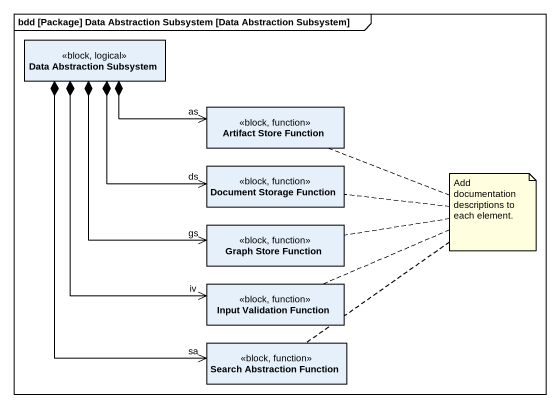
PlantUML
@startuml
mainframe bdd [Package] Data Abstraction Subsystem [Data Abstraction Subsystem]
hide circle
hide empty members
class "Data Abstraction Subsystem" as Data_Abstraction_Subsystem <<block, logical>>
class "Artifact Store Function" as Artifact_Store_Function <<block, function>>
class "Document Storage Function" as Document_Storage_Function <<block, function>>
class "Graph Store Function" as Graph_Store_Function <<block, function>>
class "Input Validation Function" as Input_Validation_Function <<block, function>>
class "Search Abstraction Function" as Search_Abstraction_Function <<block, function>>
Data_Abstraction_Subsystem *-right-> "as" Artifact_Store_Function
Data_Abstraction_Subsystem *--> "ds" Document_Storage_Function
Data_Abstraction_Subsystem *--> "gs" Graph_Store_Function
Data_Abstraction_Subsystem *--> "iv" Input_Validation_Function
Data_Abstraction_Subsystem *--> "sa" Search_Abstraction_Function
note as N1
  Add documentation descriptions to each element.
end note
N1 .. Artifact_Store_Function
N1 .. Document_Storage_Function
N1 .. Graph_Store_Function
N1 .. Input_Validation_Function
N1 .. Search_Abstraction_Function
@enduml
